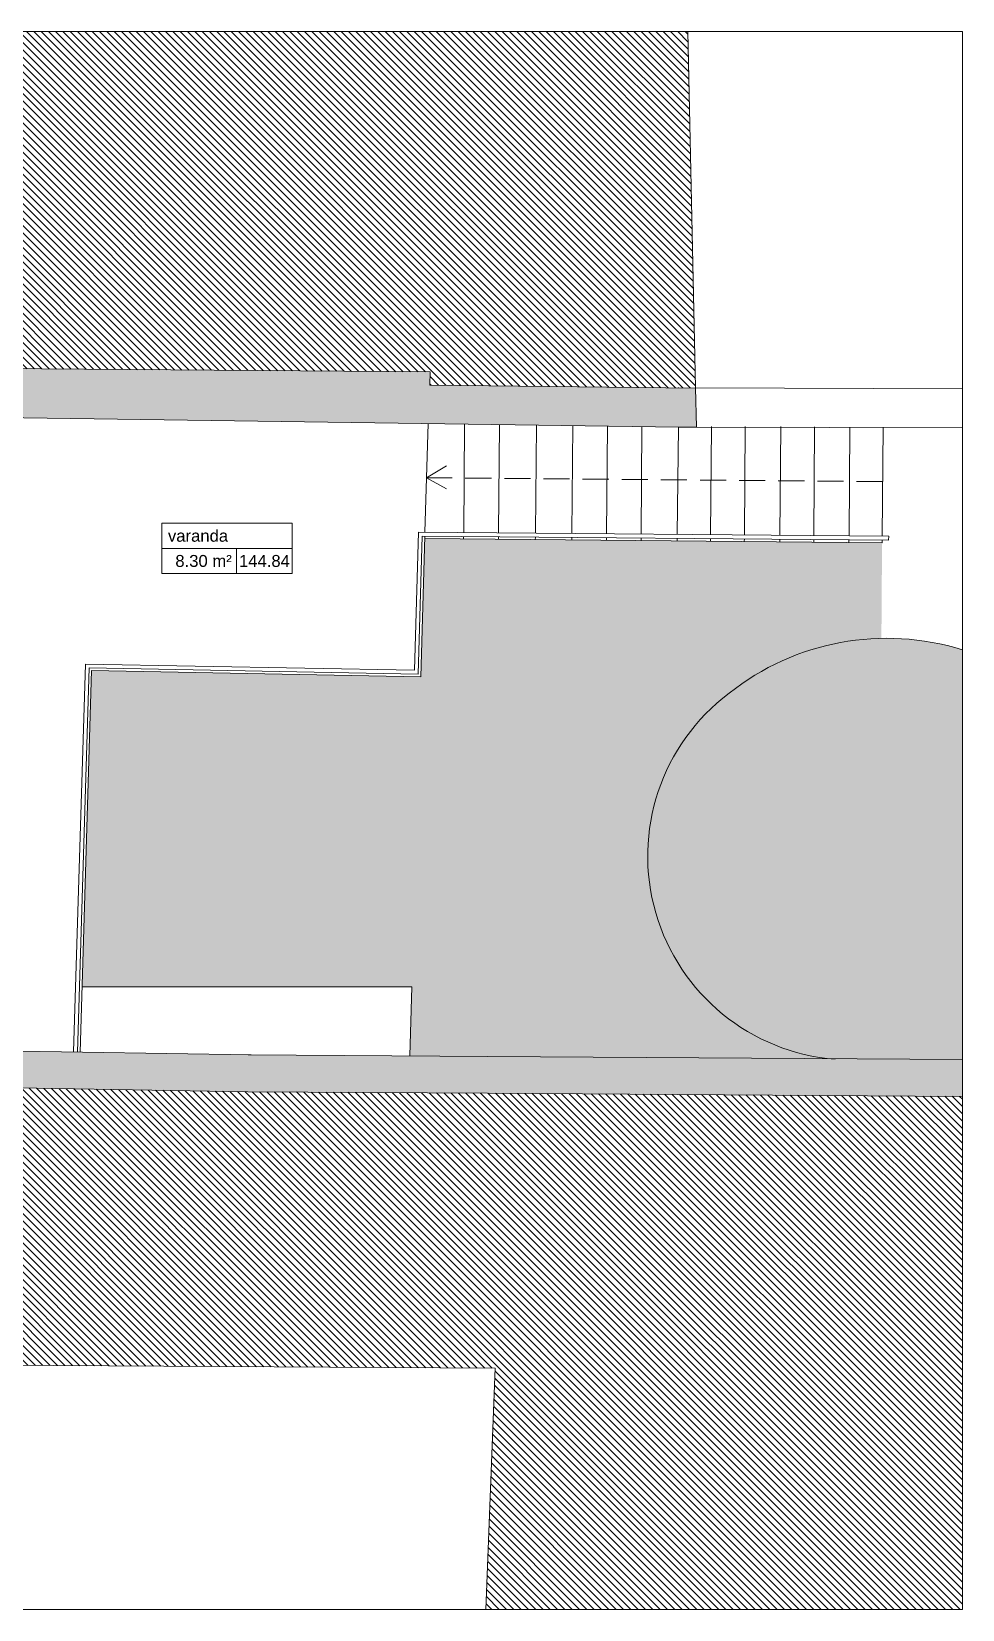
# Model space of a CAD drawing. Header units: millimetres. Extents: x 179.4 to 199.1, y -538.3 to -478.3.
# Drawn here: x 191.97 to 199.11, y -506.22 to -494.12 of the extents above; entities that cross this region are included whole.
import ezdxf
from ezdxf.enums import TextEntityAlignment as Align

# ---------------------------------------------------------------- set-up
doc = ezdxf.new("R2010")
doc.units = ezdxf.units.MM
doc.linetypes.add('DASHED', pattern=[0.75, 0.5, -0.25])
doc.layers.get('0').update_dxf_attribs({"lineweight": 5})
doc.layers.add('00_ARQ', color=251, linetype='Continuous', lineweight=5)
doc.styles.add('din5', font='arial.ttf', dxfattribs={"height": 0.08})

# ---------------------------------------------------------------- blocks, each defined once
blk = doc.blocks.new('0legendaN')
for p, q in [((-0.49, 0.189), (-0.49, -0.189)), ((0.49, 0.189), (-0.49, 0.189)), ((0.49, 0.189), (0.49, -0.189)), ((-0.49, 0), (0.49, 0)), ((0.07, 0), (0.07, -0.189))]:
    blk.add_line(p, q)
at = {"linetype": 'Continuous'}
blk.add_line((-0.49, -0.189), (0.49, -0.189), dxfattribs=at)
at = {"linetype": 'Continuous', "style": 'din5'}
blk.add_attdef('DESIGNAÇAO', text='', height=0.0896, rotation=360, dxfattribs=at).set_placement((-0.445, 0.095), align=Align.MIDDLE_LEFT)
for tag, p in [('300,00M2', (-0.21, -0.094)), ('357.05', (0.28, -0.094))]:
    blk.add_attdef(tag, text='', height=0.0896, rotation=360, dxfattribs=at).set_placement(p, align=Align.MIDDLE_CENTER)

msp = doc.modelspace()

# ---------------------------------------------------------------- hatches: boundary and pattern name
at = {"layer": '00_ARQ', "ltscale": 0.03}
h = msp.add_hatch(dxfattribs=at)
h.set_pattern_fill('ANSI31', color=256, scale=0.0125, angle=90, style=0)
h.paths.add_polyline_path([(197.003, -494.117), (179.478, -494.117), (179.648, -496.704), (182.925, -496.679), (185.755, -496.669), (187.925, -496.672), (195.028, -496.728), (195.025, -496.828), (197.063, -496.851), (197.063, -496.85)])
h = msp.add_hatch(dxfattribs=at)
h.set_pattern_fill('ANSI35', color=256, scale=0.01, angle=270, style=0)
h.set_pattern_definition([(315, (843.83671, -339.39501), (0.0449012806, 0.0449012806), []), (315, (843.83671, -339.439914), (0.0449012806, 0.0449012806), [0.079375, -0.015875, 0, -0.015875])])
h.paths.add_polyline_path([(191.737, -496.974), (191.734, -497.076), (196.935, -497.151), (197.069, -497.15), (197.063, -496.851), (195.025, -496.828), (195.028, -496.728), (187.925, -496.672), (186.811, -496.67), (186.81, -496.991)])
h = msp.add_hatch(dxfattribs=at)
h.set_pattern_fill('CROSS', color=256, scale=0.0075, style=0)
h.set_pattern_definition([(360, (639.92143, -443.943994), (0.047625, 0.047625), [0.0238125, -0.0714375]), (90, (639.933334, -443.9559), (-0.047625, 0.047625), [0.0238125, -0.0714375])])
h.paths.add_polyline_path([(198.08, -501.993, -0.677702), (197.321, -499.192, -0.164026), (198.488, -498.771), (198.493, -498.038), (194.986, -498.006), (194.956, -499.066), (192.432, -499.018), (192.358, -501.442), (194.886, -501.442), (194.871, -501.972), (195.469, -501.976)])
h = msp.add_hatch(dxfattribs=at)
h.set_pattern_fill('GRASS', color=256, scale=0.002, style=0)
h.set_pattern_definition([(90, (0, 0), (-0.035921, 0.035921), [0.009525, -0.062317]), (45, (0, 0), (-0.0359210245, 0.0359210245), [0.009525, -0.041275]), (135, (0, 0), (-0.0359210245, -0.0359210245), [0.009525, -0.041275])])
h.paths.add_polyline_path([(199.109, -498.859, 0.248574), (197.321, -499.192, 0.677702), (198.08, -501.993), (199.109, -502)])
h = msp.add_hatch(dxfattribs=at)
h.set_pattern_fill('ANSI35', color=256, scale=0.01, angle=270, style=0)
h.paths.add_polyline_path([(199.109, -502), (195.469, -501.976), (193.633, -501.964), (191.367, -501.928), (191.361, -502.134), (189.12, -502.15), (189.12, -502.124), (187.925, -502.126), (186.649, -502.127), (186.649, -502.428), (191.633, -502.433), (191.639, -502.215), (193.63, -502.247), (195.467, -502.259), (199.109, -502.283)])
h = msp.add_hatch(dxfattribs=at)
h.set_pattern_fill('ANSI31', color=256, scale=0.0125, angle=90, style=0)
h.paths.add_polyline_path([(199.109, -502.283), (195.467, -502.259), (193.63, -502.247), (191.639, -502.215), (191.633, -502.433), (190.912, -502.432), (190.951, -504.34), (195.527, -504.367), (195.455, -506.217), (199.109, -506.217)])

# ---------------------------------------------------------------- linework, layer by layer
at = {"layer": '00_ARQ'}
for p, q in [((197.003, -494.117), (197.063, -496.85)), ((195.028, -496.728), (187.925, -496.672)), ((195.028, -496.728), (195.025, -496.828)), ((195.025, -496.828), (197.063, -496.851)), ((197.063, -496.85), (197.069, -497.15)), ((191.734, -497.076), (196.935, -497.151)), ((196.935, -497.151), (197.069, -497.15)), ((194.938, -497.956), (194.907, -499.015)), ((194.967, -497.986), (194.936, -499.045)), ((198.544, -497.988), (194.938, -497.956)), ((198.543, -498.018), (194.967, -497.986)), ((198.543, -498.018), (198.544, -497.988)), ((192.293, -501.942), (192.384, -498.968)), ((192.323, -501.943), (192.413, -498.998)), ((194.907, -499.015), (192.384, -498.968)), ((194.936, -499.045), (192.413, -498.998)), ((192.358, -501.442), (194.886, -501.442)), ((194.886, -501.442), (194.871, -501.972)), ((193.654, -501.964), (191.367, -501.928)), ((193.633, -501.964), (195.469, -501.976)), ((195.469, -501.976), (199.109, -502)), ((193.63, -502.247), (191.639, -502.215)), ((193.63, -502.247), (195.467, -502.259)), ((195.467, -502.259), (199.109, -502.283)), ((190.951, -504.34), (195.527, -504.367)), ((195.527, -504.367), (195.455, -506.217))]:
    msp.add_line(p, q, dxfattribs=at)
at = {"layer": '00_ARQ', "ltscale": 0.02}
for p, q in [((196.929, -496.85), (196.935, -496.85)), ((197.063, -496.85), (199.109, -496.857)), ((195.012, -497.123), (194.988, -497.956)), ((195.285, -497.959), (195.292, -497.127)), ((195.553, -497.961), (195.56, -497.131)), ((195.835, -497.964), (195.842, -497.135)), ((196.113, -497.966), (196.121, -497.139)), ((196.379, -497.969), (196.387, -497.143)), ((196.645, -497.971), (196.652, -497.147)), ((196.923, -497.974), (196.931, -497.151)), ((197.069, -497.15), (199.109, -497.157)), ((197.178, -497.976), (197.186, -497.145)), ((197.437, -497.978), (197.444, -497.146)), ((197.709, -497.981), (197.717, -497.147)), ((197.969, -497.983), (197.976, -497.149)), ((198.24, -497.985), (198.247, -497.15)), ((198.494, -497.988), (198.501, -497.151)), ((194.987, -497.986), (194.956, -499.066)), ((198.493, -498.038), (194.986, -498.006)), ((195.284, -498.009), (195.284, -497.989)), ((195.552, -498.011), (195.552, -497.991)), ((195.834, -498.014), (195.835, -497.994)), ((196.113, -498.016), (196.113, -497.996)), ((196.379, -498.019), (196.379, -497.999)), ((196.645, -498.021), (196.645, -498.001)), ((196.923, -498.024), (196.923, -498.004)), ((197.178, -498.026), (197.178, -498.006)), ((197.436, -498.028), (197.437, -498.008)), ((197.709, -498.031), (197.709, -498.011)), ((197.969, -498.033), (197.969, -498.013)), ((198.239, -498.035), (198.239, -498.015)), ((198.493, -498.038), (198.493, -498.018)), ((192.343, -501.943), (192.432, -499.018)), ((194.956, -499.066), (192.432, -499.018))]:
    msp.add_line(p, q, dxfattribs=at)
at = {"layer": '00_ARQ', "linetype": 'DASHED', "ltscale": 0.4}
for p, q in [((195, -497.539), (195.153, -497.447)), ((198.497, -497.569), (195, -497.539)), ((195, -497.539), (195.152, -497.625))]:
    msp.add_line(p, q, dxfattribs=at)
at = {"layer": '00_ARQ'}
msp.add_lwpolyline([(179.409, -494.117), (199.109, -494.117), (199.109, -506.217), (179.409, -506.217)], close=True, dxfattribs=at)
for centre, radius, start, end in [((198.529, -500.713), 1.943, 72.6127, 128.45), ((198.259, -500.441), 1.563, 126.9235, 265.3661)]:
    msp.add_arc(centre, radius, start, end, dxfattribs=at)

# ---------------------------------------------------------------- block references
ref = msp.add_blockref('0legendaN', (193.471, -498.081), dxfattribs=dict(at, xscale=1.019999999999845, yscale=1.019999999999845, zscale=1.019999999999845, rotation=1.379832248460389e-08))
ref.add_attrib('DESIGNAÇAO', 'varanda', dxfattribs={"layer": '0', "linetype": 'Continuous', "height": 0.0914, "rotation": 0, "style": 'din5'}).set_placement((193.017, -497.984), align=Align.MIDDLE_LEFT)
ref.add_attrib('300,00M2', '8.30 m²', dxfattribs={"layer": '0', "linetype": 'Continuous', "height": 0.0914, "rotation": 0, "style": 'din5'}).set_placement((193.29, -498.177), align=Align.MIDDLE_CENTER)
ref.add_attrib('357.05', '144.84', dxfattribs={"layer": '0', "linetype": 'Continuous', "height": 0.0914, "rotation": 0, "style": 'din5'}).set_placement((193.757, -498.177), align=Align.MIDDLE_CENTER)

doc.saveas('drawing.dxf')
